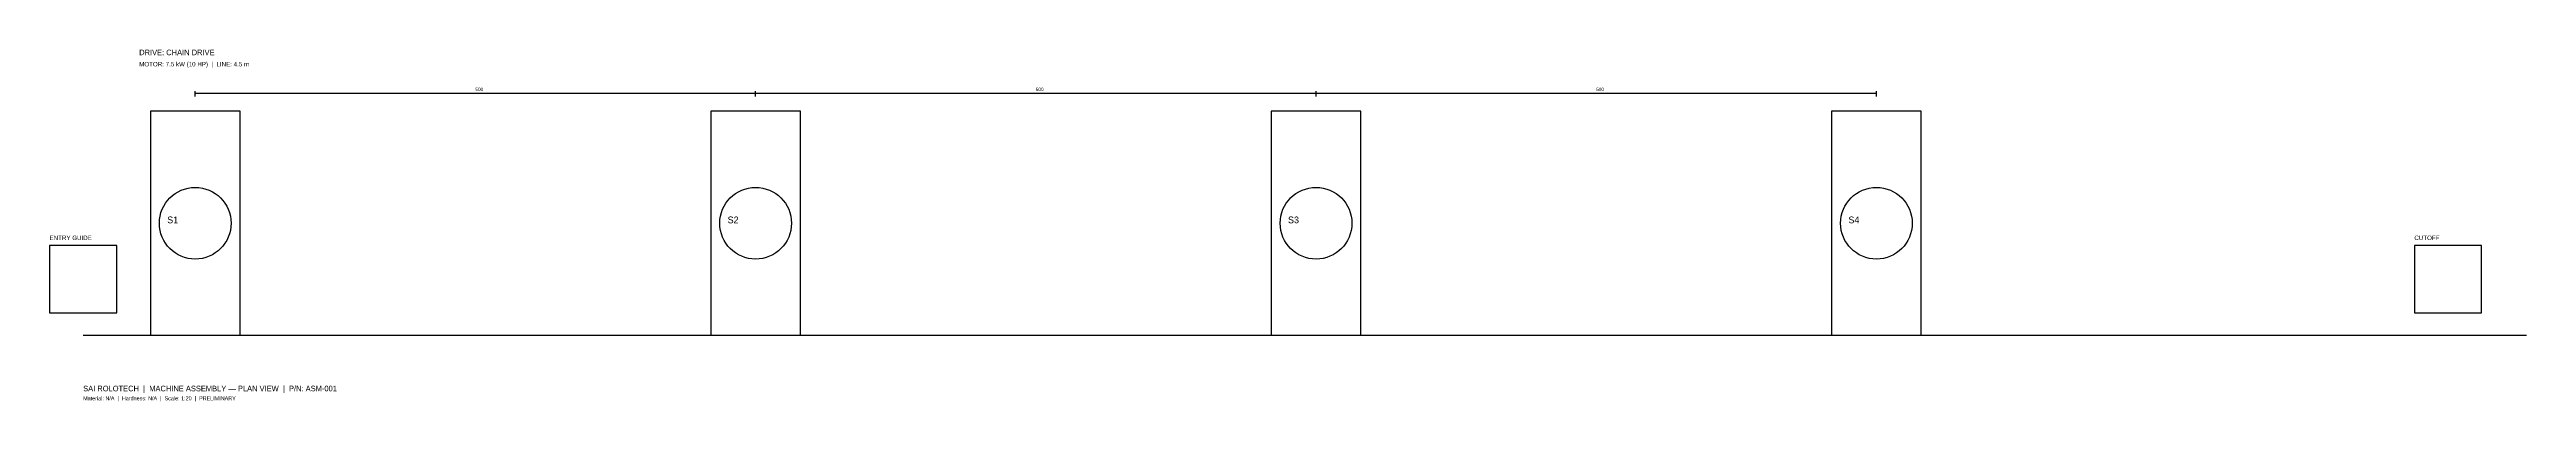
# Model space of a CAD drawing. Header units: metres. Extents: x -80 to 2130, y -59 to 255.
import ezdxf

# ---------------------------------------------------------------- set-up
doc = ezdxf.new("R2010")
doc.units = ezdxf.units.M
for name, color, linetype in [('CENTRE', 1, 'Continuous'), ('DIMENSION', 2, 'Continuous'), ('HATCH', 8, 'Continuous'), ('NOTES', 3, 'Continuous'), ('OUTLINE', 7, 'Continuous'), ('TITLE', 4, 'Continuous')]:
    doc.layers.add(name, color=color, linetype=linetype)

msp = doc.modelspace()

# ---------------------------------------------------------------- linework, layer by layer
at = {"layer": 'CENTRE'}
msp.add_line((-50, 0), (2130, 0), dxfattribs=at)
at = {"layer": 'DIMENSION', "color": 2}
for p, q in [((50, 213), (50, 218)), ((50, 216), (550, 216)), ((550, 213), (550, 218)), ((550, 213), (550, 218)), ((550, 216), (1050, 216)), ((1050, 213), (1050, 218)), ((1050, 213), (1050, 218)), ((1050, 216), (1550, 216)), ((1550, 213), (1550, 218))]:
    msp.add_line(p, q, dxfattribs=at)
at = {"layer": 'HATCH'}
for centre in [(50, 100), (550, 100), (1050, 100), (1550, 100)]:
    msp.add_circle(centre, 32, dxfattribs=at)
at = {"layer": 'OUTLINE'}
for points in [[(10, 0), (90, 0), (90, 200), (10, 200)], [(510, 0), (590, 0), (590, 200), (510, 200)], [(1010, 0), (1090, 0), (1090, 200), (1010, 200)], [(1510, 0), (1590, 0), (1590, 200), (1510, 200)], [(-80, 20), (-20, 20), (-20, 80), (-80, 80)], [(2030, 20), (2090, 20), (2090, 80), (2030, 80)]]:
    msp.add_lwpolyline(points, close=True, dxfattribs=at)

# ---------------------------------------------------------------- texts
at = {"layer": 'DIMENSION'}
for p in [(300, 218), (800, 218), (1300, 218)]:
    msp.add_text('500', height=3, dxfattribs=at).set_placement(p)
at = {"layer": 'NOTES'}
for s, height, p in [('MOTOR: 7.5 kW (10 HP)  |  LINE: 4.5 m', 4, (0, 240)), ('DRIVE: CHAIN DRIVE', 5, (0, 250)), ('ENTRY GUIDE', 4, (-80, 85)), ('CUTOFF', 4, (2030, 85)), ('Material: N/A  |  Hardness: N/A  |  Scale: 1:20  |  PRELIMINARY', 3.5, (-50, -58))]:
    msp.add_text(s, height=height, dxfattribs=at).set_placement(p)
at = {"layer": 'TITLE'}
for s, height, p in [('S1', 6, (25, 100)), ('S2', 6, (525, 100)), ('S3', 6, (1025, 100)), ('S4', 6, (1525, 100)), ('SAI ROLOTECH  |  MACHINE ASSEMBLY — PLAN VIEW  |  P/N: ASM-001', 5, (-50, -50))]:
    msp.add_text(s, height=height, dxfattribs=at).set_placement(p)

doc.saveas('drawing.dxf')
